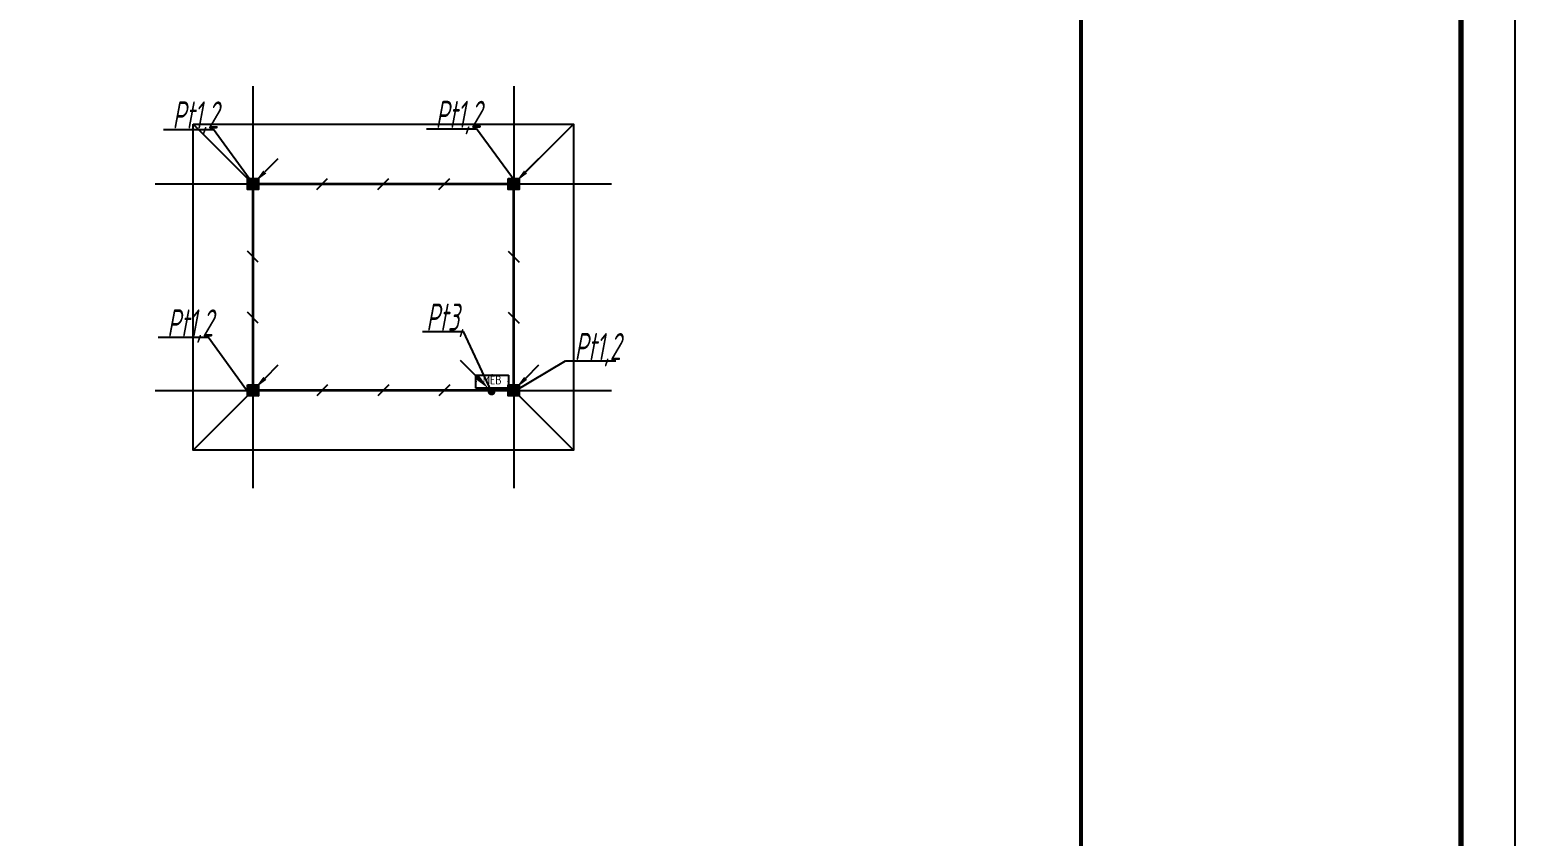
# Model space of a CAD drawing. Extents: x 4507539 to 10427425, y -64707 to 868222.
# Drawn here: x 4690603 to 4717948, y 289680 to 304530 of the extents above; entities that cross this region are included whole.
import ezdxf
from ezdxf.enums import TextEntityAlignment as Align

# ---------------------------------------------------------------- set-up
doc = ezdxf.new("R2010")
doc.units = 0
doc.header["$LTSCALE"] = 1000
doc.header["$MEASUREMENT"] = 0
doc.linetypes.add('CENTER2', pattern=[1.125, 0.75, -0.125, 0.125, -0.125])
doc.layers.get('0').update_dxf_attribs({"linetype": 'CONTINUOUS'})
for name, color, linetype in [('!!电气', 1, 'CONTINUOUS'), ('DIM-照明', 3, 'CONTINUOUS'), ('DOTE', 1, 'CONTINUOUS'), ('EQUIP-箱柜', 3, 'CONTINUOUS'), ('LWIRE', 4, 'CONTINUOUS'), ('SHTLN', 4, 'CONTINUOUS'), ('STAIR', 2, 'CONTINUOUS'), ('WIRE-接地', 4, 'TG_／明'), ('图框', 140, 'CONTINUOUS')]:
    doc.layers.add(name, color=color, linetype=linetype)
doc.styles.add('_TEL_ATTDEF', font='GBENOR', dxfattribs={"width": 0.8, "height": 3, "bigfont": 'GBCBIG'})
doc.styles.add('_TEL_DIM', font='SIMPLEX', dxfattribs={"width": 0.8, "height": 3.5, "bigfont": 'HZTXT'})
doc.styles.add('HZTXT', font='gbeitc.shx', dxfattribs={"width": 0.7, "height": 4, "bigfont": 'hztxt.shx'})
doc.styles.get("Standard").update_dxf_attribs({"font": 'gbenor.shx', "bigfont": 'gbcbig.shx'})
doc.styles.add('TG_LINETYPE', font='SIMPLEX', dxfattribs={"width": 0.8, "height": 3, "bigfont": 'HZTXT'})
doc.linetypes.add('TG_／明', pattern='A,2,0,["/",TG_LINETYPE,S=0.05,R=-8.594367,X=-0.23,Y=-0.04],0', length=2)

# ---------------------------------------------------------------- blocks, each defined once
blk = doc.blocks.new('A$C147E26CF')
h = blk.add_hatch()
h.set_pattern_fill('ANSI32', color=252, scale=5)
h.set_pattern_definition([(45, (-685230.435, -516531.143), (-16.8379802, 16.8379802), []), (45, (-685219.21, -516531.143), (-16.8379802, 16.8379802), [])])
h.paths.add_polyline_path([(-7426, 3064), (-7226, 3064), (-7226, 2864), (-7426, 2864)])
h = blk.add_hatch()
h.set_pattern_fill('ANSI32', color=252, scale=5)
h.set_pattern_definition([(45, (-680430.435, -516531.143), (-16.8379802, 16.8379802), []), (45, (-680419.21, -516531.143), (-16.8379802, 16.8379802), [])])
h.paths.add_polyline_path([(-2626, 3064), (-2426, 3064), (-2426, 2864), (-2626, 2864)])
h = blk.add_hatch()
h.set_pattern_fill('ANSI32', color=252, scale=5)
h.set_pattern_definition([(45, (-685230.435, -520331.143), (-16.8379802, 16.8379802), []), (45, (-685219.21, -520331.143), (-16.8379802, 16.8379802), [])])
h.paths.add_polyline_path([(-7426, -736), (-7226, -736), (-7226, -936), (-7426, -936)])
h = blk.add_hatch()
h.set_pattern_fill('ANSI32', color=252, scale=5)
h.set_pattern_definition([(45, (-680430.435, -520331.143), (-16.8379802, 16.8379802), []), (45, (-680419.21, -520331.143), (-16.8379802, 16.8379802), [])])
h.paths.add_polyline_path([(-2626, -736), (-2426, -736), (-2426, -936), (-2626, -936)])
at = {"color": 252}
for points in [[(-7426, 3064), (-7226, 3064), (-7226, 2864), (-7426, 2864)], [(-7418, 3056), (-7234, 3056), (-7234, 2872), (-7418, 2872)], [(-2626, 3064), (-2426, 3064), (-2426, 2864), (-2626, 2864)], [(-2618, 3056), (-2434, 3056), (-2434, 2872), (-2618, 2872)], [(-7426, -736), (-7226, -736), (-7226, -936), (-7426, -936)], [(-7418, -744), (-7234, -744), (-7234, -928), (-7418, -928)], [(-2626, -736), (-2426, -736), (-2426, -936), (-2626, -936)], [(-2618, -744), (-2434, -744), (-2434, -928), (-2618, -928)]]:
    blk.add_lwpolyline(points, close=True, dxfattribs=at)
at = {"layer": 'DOTE', "color": 252}
for points in [[(-7326, 4764), (-7326, -2636)], [(-2526, 4764), (-2526, -2636)], [(-9126, 2964), (-726, 2964)], [(-9126, -836), (-726, -836)]]:
    blk.add_lwpolyline(points, dxfattribs=at)
at = {"layer": 'STAIR', "color": 252}
blk.add_lwpolyline([(-8426, 4064), (-1426, 4064), (-1426, -1936), (-8426, -1936)], close=True, dxfattribs=at)
for points in [[(-7426, 3064), (-8426, 4064)], [(-2426, 3064), (-1426, 4064)], [(-8426, -1936), (-7426, -936)], [(-1426, -1936), (-2426, -936)]]:
    blk.add_lwpolyline(points, dxfattribs=at)
blk = doc.blocks.new('$TelecSys$00000078')
for p, q in [((1.15, 1.15), (0.55, 0.55)), ((0.104, 0.104), (0.104, 0.104)), ((-0.104, -0.104), (-0.104, -0.104))]:
    blk.add_line(p, q)
at = {"const_width": 0.142}
blk.add_lwpolyline([(-0.071, 0, 1), (0.071, 0, 1)], format="xyb", close=True, dxfattribs=at)
blk.add_solid([(0.62, 0.48), (0.48, 0.62), (0.1, 0.1)])
at = {"width": 0.8, "flags": 9}
blk.add_attdef('A', (0, 0), '', height=0.00002, dxfattribs=at)
blk = doc.blocks.new('$TelecSys$00000008')
blk.add_line((0.4, 0.4), (-0.4, -0.4))
blk = doc.blocks.new('$equip$00002716')
for p, q in [((-0.75, 0.6), (-0.75, 0)), ((0.75, 0.6), (-0.75, 0.6)), ((-0.75, 0), (0.75, 0)), ((0.75, 0), (0.75, 0.6))]:
    blk.add_line(p, q)
at = {"const_width": 0.05}
blk.add_lwpolyline([(-0.75, 0.6), (-0.75, 0), (0.75, 0), (0.75, 0.6), (-0.75, 0.6), (-0.75, 0)], dxfattribs=at)
for p in [(-0.75, 0.3), (0, 0.6), (0, 0), (0.75, 0.3)]:
    blk.add_point(p)
at = {"color": 7, "style": '_TEL_DIM', "flags": 1}
for tag in ['REMARK', 'A']:
    blk.add_attdef(tag, text='', height=0.4, dxfattribs=at).set_placement((0, 0), align=Align.MIDDLE_CENTER)
at = {"color": 7, "style": '_TEL_DIM'}
blk.add_attdef('$TEXT$', text='', height=0.4, dxfattribs=at).set_placement((0, 0.3), align=Align.MIDDLE_CENTER)

msp = doc.modelspace()

# ---------------------------------------------------------------- linework, layer by layer
at = {"layer": 'DIM-照明', "color": 7, "ltscale": 0.8}
for p, q in [((4693063, 302695), (4693987, 302695)), ((4694694, 301724), (4693987, 302695)), ((4697905, 302707), (4698828, 302707)), ((4699536, 301735), (4698828, 302707)), ((4697830, 298971), (4698590, 298971)), ((4699104, 297868), (4698590, 298971)), ((4692965, 298867), (4693888, 298867)), ((4694596, 297895), (4693888, 298867)), ((4699511, 297862), (4700465, 298431)), ((4700465, 298431), (4701389, 298431))]:
    msp.add_line(p, q, dxfattribs=at)
at = {"layer": 'WIRE-接地', "color": 2, "linetype": 'CENTER2', "const_width": 50}
msp.add_lwpolyline([(4694711, 301691), (4694711, 297891), (4699511, 297891), (4699511, 301691), (4694711, 301691)], dxfattribs=at)
at = {"layer": '图框'}
msp.add_lwpolyline([(4633848, 274830), (4717948, 274830), (4717948, 334230), (4633848, 334230)], close=True, dxfattribs=at)
at = {"layer": '图框', "const_width": 100}
msp.add_lwpolyline([(4636348, 275830), (4716948, 275830), (4716948, 333230), (4636348, 333230)], close=True, dxfattribs=at)
at = {"layer": '图框', "const_width": 70}
msp.add_lwpolyline([(4709953, 275830), (4709953, 333230)], dxfattribs=at)

# ---------------------------------------------------------------- block references
at = {"layer": '!!电气', "color": 2}
msp.add_blockref('A$C147E26CF', (4702038, 298726), dxfattribs=at)
at = {"layer": 'EQUIP-箱柜', "color": 1}
ref = msp.add_blockref('$equip$00002716', (4699116, 298172), dxfattribs=dict(at, xscale=-400, yscale=400, zscale=400, rotation=180))
ref.add_attrib('$TEXT$', 'MEB', dxfattribs={"layer": '0', "color": 7, "height": 160, "style": '_TEL_ATTDEF'}).set_placement((4699116, 298079), align=Align.MIDDLE_CENTER)
at = {"layer": 'LWIRE', "color": 2}
for p, xscale, yscale, zscale in [((4694711, 301691), 400, 400, 400), ((4699511, 301691), 400, 400, 400), ((4694711, 297891), 400, 400, 400), ((4699104, 297868), -500, 500, 500), ((4699511, 297891), 400, 400, 400)]:
    msp.add_blockref('$TelecSys$00000078', p, dxfattribs=dict(at, xscale=xscale, yscale=yscale, zscale=zscale))
at = {"layer": 'SHTLN', "color": 2, "xscale": 250, "yscale": 250, "zscale": 250}
for p, rotation in [((4695986, 301691), 180), ((4697111, 301691), 180), ((4698236, 301691), 180), ((4694711, 300353), 270), ((4699511, 300353), 90), ((4694711, 299228), 270), ((4699511, 299228), 90)]:
    msp.add_blockref('$TelecSys$00000008', p, dxfattribs=dict(at, rotation=rotation))
for p in [(4695986, 297891), (4697111, 297891), (4698236, 297891)]:
    msp.add_blockref('$TelecSys$00000008', p, dxfattribs=at)

# ---------------------------------------------------------------- texts
at = {"layer": 'DIM-照明', "color": 7, "ltscale": 0.8, "style": 'HZTXT', "width": 0.7}
for s, p in [('Pt1,2', (4693657, 302902)), ('Pt1,2', (4698499, 302913)), ('Pt3,', (4698256, 299180)), ('Pt1,2', (4693559, 299073)), ('Pt1,2', (4701059, 298638))]:
    msp.add_text(s, height=500, dxfattribs=at).set_placement(p, align=Align.MIDDLE)

doc.saveas('drawing.dxf')
